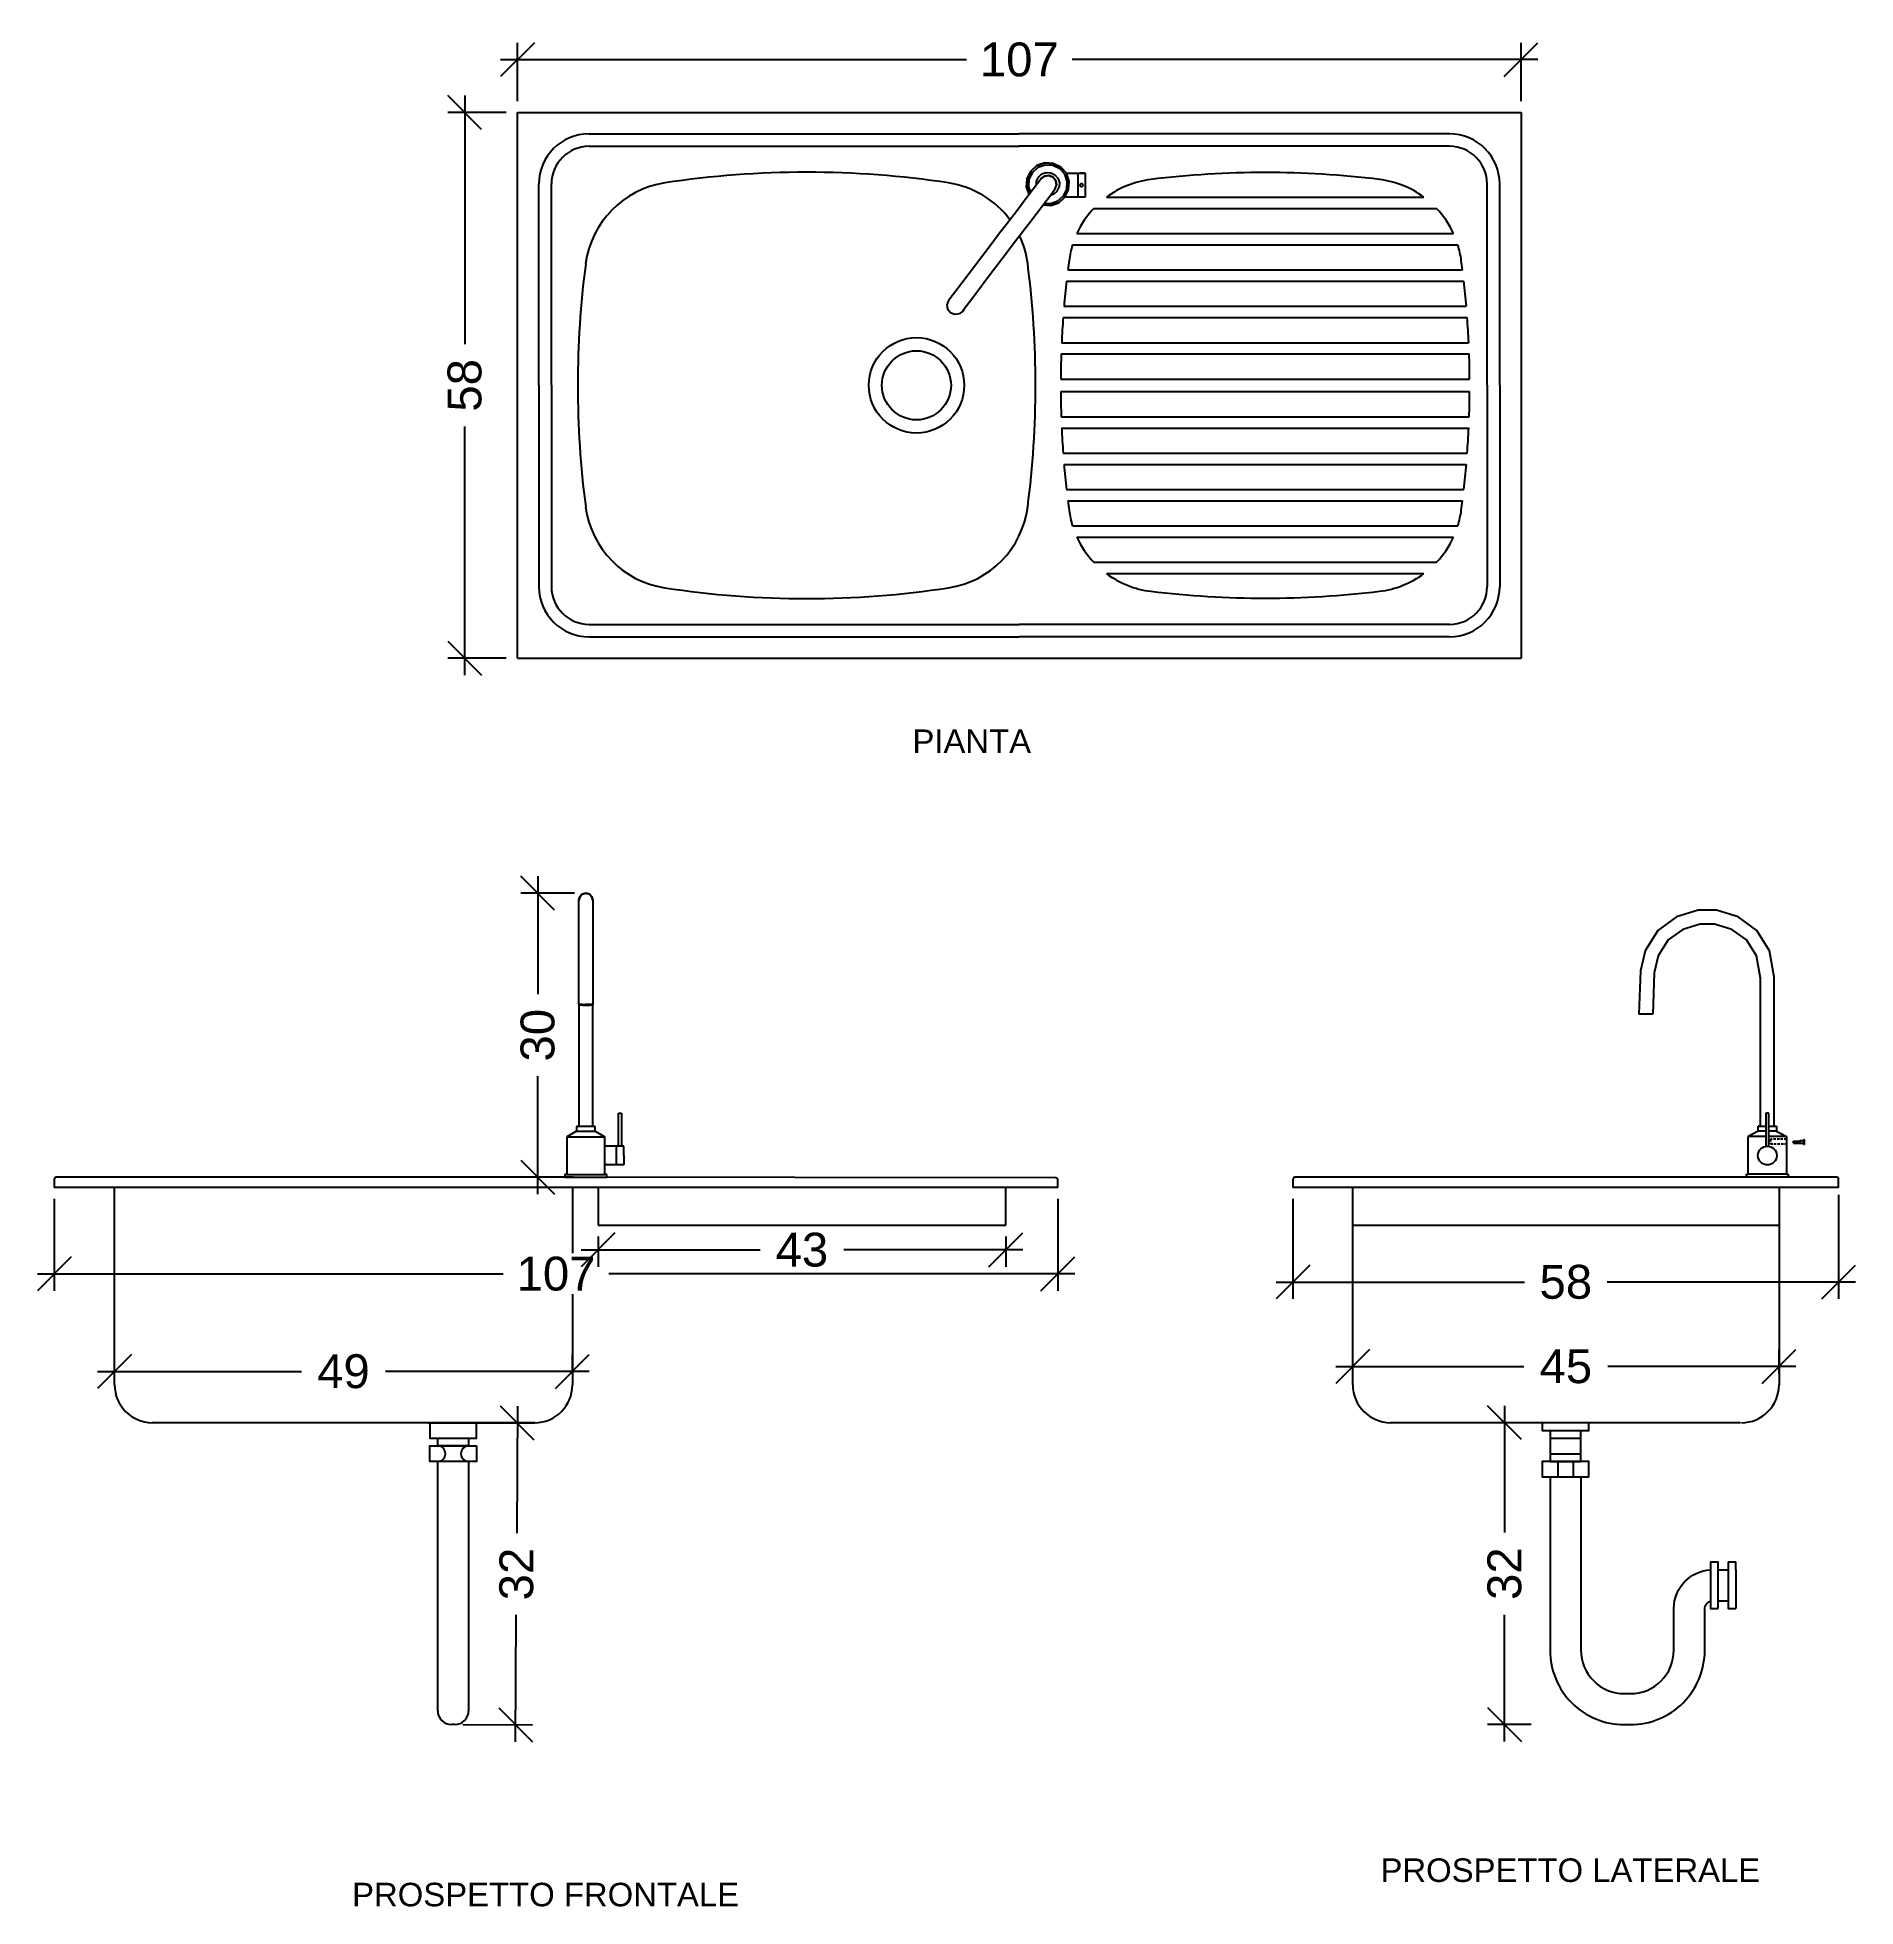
# Model space of a CAD drawing. Header units: millimetres. Extents: x 3759 to 3952, y 1702 to 1901.
import ezdxf

# ---------------------------------------------------------------- set-up
doc = ezdxf.new("R2010")
doc.units = ezdxf.units.MM
doc.linetypes.add('HIDDEN', pattern=[0.375, 0.25, -0.125])
for name, color, linetype in [('ARREDI', 1, 'Continuous'), ('QUOTE', 3, 'Continuous'), ('TRATTEGGIO', 5, 'HIDDEN'), ('VITI E CERNIERE', 8, 'Continuous')]:
    doc.layers.add(name, color=color, linetype=linetype)
doc.styles.add('ARIAL', font='arial.ttf')
doc.dimstyles.new('TICK_36', dxfattribs={"dimtxt": 3.6, "dimasz": 3.6, "dimexe": 1.8, "dimexo": 1.2, "dimgap": 1.8, "dimtad": 0, "dimdec": 0, "dimzin": 0, "dimdsep": 46, "dimtxsty": 'ARIAL', "dimblk": 'OBLIQUE', "dimcen": 1.8, "dimdle": 1.8, "dimclrd": 256, "dimclrt": 256, "dimadec": 0, "dimazin": 0, "dimtfac": 1, "dimtdec": 0, "dimtmove": 1, "dimatfit": 3, "dimldrblk": 'OPEN90', "dimfxl": 1, "dimtfill": 1, "dimtolj": 1, "dimtzin": 0, "dimarcsym": 0})

# ---------------------------------------------------------------- blocks, each defined once
blk = doc.blocks.new('_Oblique')
at = {"color": 0, "linetype": 'ByBlock', "lineweight": -2}
blk.add_line((-0.5, -0.5), (0.5, 0.5), dxfattribs=at)
blk = doc.blocks.new('*D11')
at = {"layer": 'Defpoints', "color": 0, "transparency": 16777216}
for p in [(3916.33, 1898.53), (3809.67, 1892.92), (3916.33, 1892.92)]:
    blk.add_point(p, dxfattribs=at)
at = {"layer": 'QUOTE', "color": 0, "lineweight": -2, "transparency": 16777216}
for p, q in [((3809.67, 1894.12), (3809.67, 1900.33)), ((3916.33, 1894.12), (3916.33, 1900.33))]:
    blk.add_line(p, q, dxfattribs=at)
at = {"layer": 'QUOTE', "lineweight": -2, "transparency": 16777216}
for p, q in [((3807.87, 1898.53), (3857.39, 1898.53)), ((3918.13, 1898.53), (3868.61, 1898.53))]:
    blk.add_line(p, q, dxfattribs=at)
at = {"layer": 'QUOTE', "lineweight": -2, "transparency": 16777216, "xscale": 3.6, "yscale": 3.6, "zscale": 3.6, "rotation": 180}
blk.add_blockref('_Oblique', (3809.67, 1898.53), dxfattribs=at)
at = {"layer": 'QUOTE', "lineweight": -2, "transparency": 16777216, "xscale": 3.6, "yscale": 3.6, "zscale": 3.6}
blk.add_blockref('_Oblique', (3916.33, 1898.53), dxfattribs=at)
at = {"layer": 'QUOTE', "transparency": 16777216, "insert": (3863, 1898.53), "char_height": 3.6, "attachment_point": 5, "style": 'ARIAL', "bg_fill": 3, "box_fill_scale": 1.1, "bg_fill_color": 256, "bg_fill_true_color": 13158600, "bg_fill_transparency": 0}
blk.add_mtext('\\A1;107', dxfattribs=at)
blk = doc.blocks.new('_Open90')
at = {"color": 0, "linetype": 'ByBlock', "lineweight": -2}
for p, q in [((0, 0), (-1, 0)), ((-0.5, 0.5), (0, 0)), ((0, 0), (-0.5, -0.5))]:
    blk.add_line(p, q, dxfattribs=at)
blk = doc.blocks.new('*D12')
at = {"layer": 'Defpoints', "color": 0, "transparency": 16777216}
for p in [(3809.67, 1892.92), (3804.05, 1834.92), (3809.67, 1834.92)]:
    blk.add_point(p, dxfattribs=at)
at = {"layer": 'QUOTE', "lineweight": -2, "transparency": 16777216}
for p, q in [((3804.05, 1894.72), (3804.05, 1868.3)), ((3804.05, 1833.12), (3804.05, 1859.54))]:
    blk.add_line(p, q, dxfattribs=at)
at = {"layer": 'QUOTE', "color": 0, "lineweight": -2, "transparency": 16777216}
for p, q in [((3808.47, 1892.92), (3802.25, 1892.92)), ((3808.47, 1834.92), (3802.25, 1834.92))]:
    blk.add_line(p, q, dxfattribs=at)
at = {"layer": 'QUOTE', "lineweight": -2, "transparency": 16777216, "xscale": 3.6, "yscale": 3.6, "zscale": 3.6}
for p, rotation in [((3804.05, 1892.92), 90), ((3804.05, 1834.92), 270)]:
    blk.add_blockref('_Oblique', p, dxfattribs=dict(at, rotation=rotation))
at = {"layer": 'QUOTE', "transparency": 16777216, "insert": (3804.05, 1863.92), "char_height": 3.6, "attachment_point": 5, "rotation": 90, "style": 'ARIAL', "bg_fill": 3, "box_fill_scale": 1.1, "bg_fill_color": 256, "bg_fill_true_color": 13158600, "bg_fill_transparency": 0}
blk.add_mtext('\\A1;58', dxfattribs=at)
blk = doc.blocks.new('*D13')
at = {"layer": 'Defpoints', "color": 0, "transparency": 16777216}
for p in [(3760.43, 1778.68), (3867.09, 1778.68), (3867.09, 1769.5)]:
    blk.add_point(p, dxfattribs=at)
at = {"layer": 'QUOTE', "color": 0, "lineweight": -2, "transparency": 16777216}
for p, q in [((3760.43, 1777.48), (3760.43, 1767.7)), ((3867.09, 1777.48), (3867.09, 1767.7))]:
    blk.add_line(p, q, dxfattribs=at)
at = {"layer": 'QUOTE', "lineweight": -2, "transparency": 16777216}
for p, q in [((3758.63, 1769.5), (3808.15, 1769.5)), ((3868.89, 1769.5), (3819.37, 1769.5))]:
    blk.add_line(p, q, dxfattribs=at)
at = {"layer": 'QUOTE', "lineweight": -2, "transparency": 16777216, "xscale": 3.6, "yscale": 3.6, "zscale": 3.6, "rotation": 180}
blk.add_blockref('_Oblique', (3760.43, 1769.5), dxfattribs=at)
at = {"layer": 'QUOTE', "lineweight": -2, "transparency": 16777216, "xscale": 3.6, "yscale": 3.6, "zscale": 3.6}
blk.add_blockref('_Oblique', (3867.09, 1769.5), dxfattribs=at)
at = {"layer": 'QUOTE', "transparency": 16777216, "insert": (3813.76, 1769.5), "char_height": 3.6, "attachment_point": 5, "style": 'ARIAL', "bg_fill": 3, "box_fill_scale": 1.1, "bg_fill_color": 256, "bg_fill_true_color": 13158600, "bg_fill_transparency": 0}
blk.add_mtext('\\A1;107', dxfattribs=at)
blk = doc.blocks.new('*D14')
at = {"layer": 'Defpoints', "color": 0, "transparency": 16777216}
for p in [(3818.22, 1774.68), (3861.57, 1774.68), (3861.57, 1772.05)]:
    blk.add_point(p, dxfattribs=at)
at = {"layer": 'QUOTE', "lineweight": -2, "transparency": 16777216}
for p, q in [((3816.42, 1772.05), (3835.44, 1772.05)), ((3863.37, 1772.05), (3844.35, 1772.05))]:
    blk.add_line(p, q, dxfattribs=at)
at = {"layer": 'QUOTE', "color": 0, "lineweight": -2, "transparency": 16777216}
for p, q in [((3818.22, 1773.48), (3818.22, 1770.25)), ((3861.57, 1773.48), (3861.57, 1770.25))]:
    blk.add_line(p, q, dxfattribs=at)
at = {"layer": 'QUOTE', "lineweight": -2, "transparency": 16777216, "xscale": 3.6, "yscale": 3.6, "zscale": 3.6, "rotation": 180}
blk.add_blockref('_Oblique', (3818.22, 1772.05), dxfattribs=at)
at = {"layer": 'QUOTE', "lineweight": -2, "transparency": 16777216, "xscale": 3.6, "yscale": 3.6, "zscale": 3.6}
blk.add_blockref('_Oblique', (3861.57, 1772.05), dxfattribs=at)
at = {"layer": 'QUOTE', "transparency": 16777216, "insert": (3839.89, 1772.05), "char_height": 3.6, "attachment_point": 5, "style": 'ARIAL', "bg_fill": 3, "box_fill_scale": 1.1, "bg_fill_color": 256, "bg_fill_true_color": 13158600, "bg_fill_transparency": 0}
blk.add_mtext('\\A1;43', dxfattribs=at)
blk = doc.blocks.new('*D15')
at = {"layer": 'Defpoints', "color": 0, "transparency": 16777216}
for p in [(3815.49, 1759.13), (3766.83, 1757.71), (3815.49, 1757.7)]:
    blk.add_point(p, dxfattribs=at)
at = {"layer": 'QUOTE', "color": 0, "lineweight": -2, "transparency": 16777216}
for p, q in [((3766.83, 1758.91), (3766.83, 1760.93)), ((3815.49, 1758.9), (3815.49, 1760.93))]:
    blk.add_line(p, q, dxfattribs=at)
at = {"layer": 'QUOTE', "lineweight": -2, "transparency": 16777216}
for p, q in [((3765.03, 1759.13), (3786.71, 1759.13)), ((3817.29, 1759.13), (3795.62, 1759.13))]:
    blk.add_line(p, q, dxfattribs=at)
at = {"layer": 'QUOTE', "lineweight": -2, "transparency": 16777216, "xscale": 3.6, "yscale": 3.6, "zscale": 3.6, "rotation": 180}
blk.add_blockref('_Oblique', (3766.83, 1759.13), dxfattribs=at)
at = {"layer": 'QUOTE', "lineweight": -2, "transparency": 16777216, "xscale": 3.6, "yscale": 3.6, "zscale": 3.6}
blk.add_blockref('_Oblique', (3815.49, 1759.13), dxfattribs=at)
at = {"layer": 'QUOTE', "transparency": 16777216, "insert": (3791.16, 1759.13), "char_height": 3.6, "attachment_point": 5, "style": 'ARIAL', "bg_fill": 3, "box_fill_scale": 1.1, "bg_fill_color": 256, "bg_fill_true_color": 13158600, "bg_fill_transparency": 0}
blk.add_mtext('\\A1;49', dxfattribs=at)
blk = doc.blocks.new('*D16')
at = {"layer": 'Defpoints', "color": 0, "transparency": 16777216}
for p in [(3816.93, 1809.95), (3811.81, 1779.77), (3816.83, 1779.77)]:
    blk.add_point(p, dxfattribs=at)
at = {"layer": 'QUOTE', "lineweight": -2, "transparency": 16777216}
for p, q in [((3811.81, 1811.75), (3811.81, 1799.23)), ((3811.81, 1777.97), (3811.81, 1790.49))]:
    blk.add_line(p, q, dxfattribs=at)
at = {"layer": 'QUOTE', "color": 0, "lineweight": -2, "transparency": 16777216}
for p, q in [((3815.73, 1809.95), (3810.01, 1809.95)), ((3815.63, 1779.77), (3810.01, 1779.77))]:
    blk.add_line(p, q, dxfattribs=at)
at = {"layer": 'QUOTE', "lineweight": -2, "transparency": 16777216, "xscale": 3.6, "yscale": 3.6, "zscale": 3.6}
for p, rotation in [((3811.81, 1809.95), 90), ((3811.81, 1779.77), 270)]:
    blk.add_blockref('_Oblique', p, dxfattribs=dict(at, rotation=rotation))
at = {"layer": 'QUOTE', "transparency": 16777216, "insert": (3811.81, 1794.86), "char_height": 3.6, "attachment_point": 5, "rotation": 90, "style": 'ARIAL', "bg_fill": 3, "box_fill_scale": 1.1, "bg_fill_color": 256, "bg_fill_true_color": 13158600, "bg_fill_transparency": 0}
blk.add_mtext('\\A1;30', dxfattribs=at)
blk = doc.blocks.new('*D22')
at = {"layer": 'Defpoints', "color": 0, "transparency": 16777216}
for p in [(3802.83, 1753.68), (3802.66, 1721.6), (3809.47, 1721.57)]:
    blk.add_point(p, dxfattribs=at)
at = {"layer": 'QUOTE', "lineweight": -2, "transparency": 16777216}
for p, q in [((3809.65, 1755.44), (3809.58, 1741.96)), ((3809.46, 1719.77), (3809.53, 1733.25))]:
    blk.add_line(p, q, dxfattribs=at)
at = {"layer": 'QUOTE', "color": 0, "lineweight": -2, "transparency": 16777216}
for p, q in [((3804.03, 1753.67), (3811.44, 1753.63)), ((3803.86, 1721.6), (3811.27, 1721.56))]:
    blk.add_line(p, q, dxfattribs=at)
at = {"layer": 'QUOTE', "lineweight": -2, "transparency": 16777216, "xscale": 3.6, "yscale": 3.6, "zscale": 3.6}
for p, rotation in [((3809.64, 1753.64), 89.70617806531976), ((3809.47, 1721.57), 269.7061780653198)]:
    blk.add_blockref('_Oblique', p, dxfattribs=dict(at, rotation=rotation))
at = {"layer": 'QUOTE', "transparency": 16777216, "insert": (3809.56, 1737.6), "char_height": 3.6, "attachment_point": 5, "rotation": 89.7062, "style": 'ARIAL', "bg_fill": 3, "box_fill_scale": 1.1, "bg_fill_color": 256, "bg_fill_true_color": 13158600, "bg_fill_transparency": 0}
blk.add_mtext('\\A1;32', dxfattribs=at)
blk = doc.blocks.new('*D23')
at = {"layer": 'Defpoints', "color": 0, "transparency": 16777216}
for p in [(3892.09, 1778.68), (3950.09, 1779.11), (3950.09, 1768.63)]:
    blk.add_point(p, dxfattribs=at)
at = {"layer": 'QUOTE', "color": 0, "lineweight": -2, "transparency": 16777216}
for p, q in [((3950.09, 1777.91), (3950.09, 1766.83)), ((3892.09, 1777.48), (3892.09, 1766.83))]:
    blk.add_line(p, q, dxfattribs=at)
at = {"layer": 'QUOTE', "lineweight": -2, "transparency": 16777216}
for p, q in [((3890.29, 1768.63), (3916.71, 1768.63)), ((3951.89, 1768.63), (3925.48, 1768.63))]:
    blk.add_line(p, q, dxfattribs=at)
at = {"layer": 'QUOTE', "lineweight": -2, "transparency": 16777216, "xscale": 3.6, "yscale": 3.6, "zscale": 3.6, "rotation": 180}
blk.add_blockref('_Oblique', (3892.09, 1768.63), dxfattribs=at)
at = {"layer": 'QUOTE', "lineweight": -2, "transparency": 16777216, "xscale": 3.6, "yscale": 3.6, "zscale": 3.6}
blk.add_blockref('_Oblique', (3950.09, 1768.63), dxfattribs=at)
at = {"layer": 'QUOTE', "transparency": 16777216, "insert": (3921.09, 1768.63), "char_height": 3.6, "attachment_point": 5, "style": 'ARIAL', "bg_fill": 3, "box_fill_scale": 1.1, "bg_fill_color": 256, "bg_fill_true_color": 13158600, "bg_fill_transparency": 0}
blk.add_mtext('\\A1;58', dxfattribs=at)
blk = doc.blocks.new('*D24')
at = {"layer": 'Defpoints', "color": 0, "transparency": 16777216}
for p in [(3943.75, 1759.66), (3898.44, 1757.71), (3943.75, 1757.7)]:
    blk.add_point(p, dxfattribs=at)
at = {"layer": 'QUOTE', "color": 0, "lineweight": -2, "transparency": 16777216}
for p, q in [((3898.44, 1758.91), (3898.44, 1761.46)), ((3943.75, 1758.9), (3943.75, 1761.46))]:
    blk.add_line(p, q, dxfattribs=at)
at = {"layer": 'QUOTE', "lineweight": -2, "transparency": 16777216}
for p, q in [((3896.64, 1759.66), (3916.63, 1759.66)), ((3945.55, 1759.66), (3925.56, 1759.66))]:
    blk.add_line(p, q, dxfattribs=at)
at = {"layer": 'QUOTE', "lineweight": -2, "transparency": 16777216, "xscale": 3.6, "yscale": 3.6, "zscale": 3.6, "rotation": 180}
blk.add_blockref('_Oblique', (3898.44, 1759.66), dxfattribs=at)
at = {"layer": 'QUOTE', "lineweight": -2, "transparency": 16777216, "xscale": 3.6, "yscale": 3.6, "zscale": 3.6}
blk.add_blockref('_Oblique', (3943.75, 1759.66), dxfattribs=at)
at = {"layer": 'QUOTE', "transparency": 16777216, "insert": (3921.09, 1759.66), "char_height": 3.6, "attachment_point": 5, "style": 'ARIAL', "bg_fill": 3, "box_fill_scale": 1.1, "bg_fill_color": 256, "bg_fill_true_color": 13158600, "bg_fill_transparency": 0}
blk.add_mtext('\\A1;45', dxfattribs=at)
blk = doc.blocks.new('*D25')
at = {"layer": 'Defpoints', "color": 0, "transparency": 16777216}
for p in [(3918.59, 1753.68), (3914.58, 1721.6), (3918.59, 1721.6)]:
    blk.add_point(p, dxfattribs=at)
at = {"layer": 'QUOTE', "lineweight": -2, "transparency": 16777216}
for p, q in [((3914.58, 1755.48), (3914.58, 1742)), ((3914.58, 1719.8), (3914.58, 1733.28))]:
    blk.add_line(p, q, dxfattribs=at)
at = {"layer": 'QUOTE', "color": 0, "lineweight": -2, "transparency": 16777216}
for p, q in [((3917.39, 1753.68), (3912.78, 1753.68)), ((3917.39, 1721.6), (3912.78, 1721.6))]:
    blk.add_line(p, q, dxfattribs=at)
at = {"layer": 'QUOTE', "lineweight": -2, "transparency": 16777216, "xscale": 3.6, "yscale": 3.6, "zscale": 3.6}
for p, rotation in [((3914.58, 1753.68), 90), ((3914.58, 1721.6), 270)]:
    blk.add_blockref('_Oblique', p, dxfattribs=dict(at, rotation=rotation))
at = {"layer": 'QUOTE', "transparency": 16777216, "insert": (3914.58, 1737.64), "char_height": 3.6, "attachment_point": 5, "rotation": 90, "style": 'ARIAL', "bg_fill": 3, "box_fill_scale": 1.1, "bg_fill_color": 256, "bg_fill_true_color": 13158600, "bg_fill_transparency": 0}
blk.add_mtext('\\A1;32', dxfattribs=at)

msp = doc.modelspace()

# ---------------------------------------------------------------- linework, layer by layer
at = {"layer": 'ARREDI'}
for p, q in [((3809.67, 1834.92), (3809.67, 1892.92)), ((3809.67, 1892.92), (3916.33, 1892.92)), ((3916.33, 1892.92), (3916.33, 1834.92)), ((3817.27, 1890.65), (3863, 1890.65)), ((3817.27, 1889.32), (3863, 1889.32)), ((3908.73, 1890.65), (3863, 1890.65)), ((3908.73, 1889.32), (3863, 1889.32)), ((3811.93, 1863.92), (3811.93, 1885.32)), ((3813.27, 1863.92), (3813.27, 1885.32)), ((3868.01, 1886.45), (3870.01, 1886.45)), ((3869.21, 1886.45), (3869.21, 1883.92)), ((3870.01, 1886.45), (3869.51, 1886.45)), ((3870.01, 1886.45), (3870.01, 1883.92)), ((3912.73, 1863.92), (3912.73, 1885.32)), ((3914.07, 1863.92), (3914.07, 1885.32)), ((3870.01, 1883.92), (3867.85, 1883.92)), ((3872.26, 1883.92), (3906.01, 1883.92)), ((3870.91, 1882.72), (3907.36, 1882.72)), ((3869.11, 1880.05), (3909.15, 1880.05)), ((3868.65, 1878.85), (3909.61, 1878.85)), ((3868.15, 1876.18), (3910.11, 1876.18)), ((3868.01, 1874.98), (3910.25, 1874.98)), ((3868.01, 1874.98), (3910.25, 1874.98)), ((3867.75, 1872.32), (3910.51, 1872.32)), ((3867.66, 1871.12), (3910.61, 1871.12)), ((3867.66, 1871.12), (3910.61, 1871.12)), ((3867.45, 1867.25), (3910.81, 1867.25)), ((3867.5, 1868.45), (3910.76, 1868.45)), ((3811.93, 1863.92), (3811.93, 1842.52)), ((3813.27, 1863.92), (3813.27, 1842.52)), ((3867.4, 1864.58), (3910.86, 1864.58)), ((3867.4, 1863.25), (3910.86, 1863.25)), ((3912.73, 1863.92), (3912.73, 1842.52)), ((3914.07, 1863.92), (3914.07, 1842.52)), ((3867.45, 1860.58), (3910.81, 1860.58)), ((3867.5, 1859.38), (3910.76, 1859.38)), ((3867.66, 1856.72), (3910.61, 1856.72)), ((3867.66, 1856.72), (3910.61, 1856.72)), ((3867.75, 1855.52), (3910.51, 1855.52)), ((3868.01, 1852.85), (3910.25, 1852.85)), ((3868.01, 1852.85), (3910.25, 1852.85)), ((3868.15, 1851.65), (3910.11, 1851.65)), ((3868.65, 1848.98), (3909.61, 1848.98)), ((3869.11, 1847.78), (3909.15, 1847.78)), ((3870.91, 1845.12), (3907.36, 1845.12)), ((3872.26, 1843.92), (3906.01, 1843.92)), ((3817.27, 1838.52), (3863, 1838.52)), ((3908.73, 1838.52), (3863, 1838.52)), ((3817.27, 1837.18), (3863, 1837.18)), ((3908.73, 1837.18), (3863, 1837.18)), ((3809.67, 1834.92), (3916.33, 1834.92)), ((3831.37, 1834.92), (3831.37, 1834.92)), ((3930.34, 1797.08), (3928.85, 1797.08)), ((3820.39, 1783.07), (3820.39, 1786.57)), ((3820.39, 1786.57), (3820.71, 1786.57)), ((3820.71, 1786.57), (3820.71, 1784.27)), ((3942.51, 1786.56), (3942.35, 1786.56)), ((3942.35, 1786.56), (3942.35, 1783.05)), ((3942.67, 1786.56), (3942.51, 1786.56)), ((3942.67, 1783.06), (3942.67, 1786.56)), ((3815.94, 1784.67), (3814.9, 1784.07)), ((3814.9, 1784.07), (3818.96, 1784.07)), ((3814.9, 1784.07), (3814.9, 1780.07)), ((3815.94, 1785.17), (3815.94, 1784.67)), ((3815.94, 1784.67), (3817.92, 1784.67)), ((3817.92, 1784.67), (3817.92, 1785.17)), ((3817.92, 1784.67), (3818.96, 1784.07)), ((3818.96, 1780.07), (3818.96, 1784.07)), ((3820.71, 1784.27), (3820.71, 1783.09)), ((3941.52, 1784.68), (3940.48, 1784.08)), ((3940.48, 1780.08), (3940.48, 1784.08)), ((3942.35, 1784.08), (3940.48, 1784.08)), ((3941.52, 1784.68), (3941.52, 1785.18)), ((3941.52, 1784.68), (3941.52, 1785.18)), ((3942.35, 1784.68), (3941.52, 1784.68)), ((3943.5, 1784.68), (3942.67, 1784.68)), ((3944.54, 1784.08), (3942.67, 1784.08)), ((3943.5, 1785.18), (3943.5, 1784.68)), ((3943.5, 1785.18), (3943.5, 1784.68)), ((3943.5, 1784.68), (3944.54, 1784.08)), ((3944.54, 1784.08), (3944.54, 1780.08)), ((3820.96, 1783.07), (3818.96, 1783.07)), ((3820.96, 1783.07), (3820.16, 1783.07)), ((3820.16, 1783.07), (3820.16, 1781.07)), ((3820.96, 1782.07), (3820.96, 1783.07)), ((3820.96, 1782.07), (3820.96, 1781.07)), ((3814.9, 1780.07), (3814.7, 1780.07)), ((3814.7, 1780.07), (3814.7, 1779.77)), ((3814.9, 1780.07), (3818.96, 1780.07)), ((3820.96, 1781.07), (3818.96, 1781.07)), ((3819.16, 1780.07), (3818.96, 1780.07)), ((3819.16, 1779.77), (3819.16, 1780.07)), ((3940.28, 1779.78), (3940.28, 1780.08)), ((3940.28, 1780.08), (3940.48, 1780.08)), ((3944.54, 1780.08), (3940.48, 1780.08)), ((3944.54, 1780.08), (3944.74, 1780.08)), ((3944.74, 1780.08), (3944.74, 1779.78)), ((3760.43, 1779.55), (3760.43, 1778.68)), ((3816.83, 1778.68), (3760.43, 1778.68)), ((3811.43, 1779.78), (3760.63, 1779.78)), ((3766.83, 1774.68), (3766.83, 1778.68)), ((3788.63, 1779.78), (3788.63, 1779.78)), ((3807.81, 1779.78), (3807.81, 1779.78)), ((3866.89, 1779.7), (3811.43, 1779.78)), ((3814.7, 1779.77), (3818.96, 1779.77)), ((3815.49, 1778.68), (3815.49, 1757.7)), ((3867.09, 1778.68), (3816.83, 1778.68)), ((3818.22, 1778.68), (3818.22, 1774.68)), ((3818.96, 1779.77), (3819.16, 1779.77)), ((3861.57, 1774.68), (3861.57, 1778.68)), ((3867.09, 1778.68), (3867.09, 1779.47)), ((3892.09, 1779.55), (3892.09, 1778.68)), ((3948.49, 1778.68), (3892.09, 1778.68)), ((3943.09, 1779.78), (3892.29, 1779.78)), ((3898.44, 1774.68), (3898.44, 1778.68)), ((3943.75, 1778.68), (3898.44, 1778.68)), ((3920.3, 1779.78), (3920.3, 1779.78)), ((3939.48, 1779.78), (3939.48, 1779.78)), ((3939.48, 1779.78), (3939.48, 1779.78)), ((3940.48, 1779.78), (3940.28, 1779.78)), ((3949.89, 1779.78), (3943.09, 1779.78)), ((3943.75, 1778.68), (3943.75, 1757.7)), ((3950.09, 1778.68), (3948.49, 1778.68)), ((3950.09, 1778.68), (3950.09, 1779.55)), ((3766.83, 1757.71), (3766.83, 1774.68)), ((3818.22, 1774.68), (3861.57, 1774.68)), ((3898.44, 1757.71), (3898.44, 1774.68)), ((3898.44, 1774.68), (3943.75, 1774.68)), ((3811.49, 1753.68), (3770.83, 1753.68)), ((3800.12, 1753.68), (3805.54, 1753.68)), ((3800.36, 1753.68), (3805.29, 1753.68)), ((3939.67, 1753.68), (3902.44, 1753.68)), ((3801.18, 1723.08), (3801.18, 1749.56)), ((3804.47, 1749.56), (3804.47, 1723.08)), ((3939.15, 1738.05), (3939.15, 1733.94)), ((3802.99, 1721.6), (3802.66, 1721.6))]:
    msp.add_line(p, q, dxfattribs=at)
at = {"layer": 'ARREDI', "linetype": 'ByBlock'}
for p, q in [((3864.22, 1886.68), (3864.88, 1887.27)), ((3864.88, 1887.27), (3864.22, 1886.68)), ((3864.39, 1886.55), (3864.99, 1887.09)), ((3864.88, 1887.27), (3865.73, 1887.56)), ((3865.73, 1887.56), (3864.88, 1887.27)), ((3864.99, 1887.09), (3865.76, 1887.36)), ((3865.73, 1887.56), (3866.61, 1887.51)), ((3866.61, 1887.51), (3865.73, 1887.56)), ((3865.76, 1887.36), (3866.56, 1887.31)), ((3866.56, 1887.31), (3867.29, 1886.95)), ((3866.61, 1887.51), (3867.42, 1887.12)), ((3867.42, 1887.12), (3866.61, 1887.51)), ((3868.01, 1886.45), (3867.42, 1887.12)), ((3867.42, 1887.12), (3868.01, 1886.45)), ((3863.78, 1884.99), (3863.83, 1885.88)), ((3863.83, 1885.88), (3863.78, 1884.99)), ((3863.83, 1885.88), (3864.22, 1886.68)), ((3864.22, 1886.68), (3863.83, 1885.88)), ((3864.03, 1885.83), (3863.98, 1885.02)), ((3864.39, 1886.55), (3864.03, 1885.83)), ((3864.03, 1884.2), (3864.95, 1885.41)), ((3864.81, 1885.23), (3864.83, 1885.62)), ((3864.83, 1885.62), (3865.05, 1886.05)), ((3864.95, 1885.41), (3865.29, 1885.87)), ((3865.05, 1886.05), (3865.41, 1886.38)), ((3865.68, 1886.16), (3865.29, 1885.87)), ((3865.29, 1885.87), (3865.68, 1886.16)), ((3865.41, 1886.38), (3865.87, 1886.53)), ((3865.68, 1886.16), (3866.15, 1886.23)), ((3865.68, 1886.16), (3866.15, 1886.23)), ((3866.15, 1886.23), (3865.68, 1886.16)), ((3866.15, 1886.22), (3865.68, 1886.16)), ((3866.15, 1886.22), (3865.68, 1886.16)), ((3865.87, 1886.53), (3866.35, 1886.51)), ((3866.15, 1886.23), (3866.6, 1886.05)), ((3866.6, 1886.05), (3866.15, 1886.22)), ((3866.6, 1886.05), (3866.15, 1886.22)), ((3866.15, 1886.22), (3866.6, 1886.05)), ((3866.6, 1886.05), (3866.15, 1886.22)), ((3866.35, 1886.51), (3866.79, 1886.29)), ((3866.9, 1885.66), (3866.6, 1886.05)), ((3866.9, 1885.66), (3866.6, 1886.05)), ((3866.6, 1886.05), (3866.9, 1885.66)), ((3866.6, 1886.05), (3866.9, 1885.66)), ((3866.9, 1885.66), (3866.6, 1886.05)), ((3866.78, 1884.74), (3866.96, 1885.19)), ((3866.78, 1884.74), (3866.96, 1885.19)), ((3866.79, 1886.29), (3867.11, 1885.93)), ((3866.96, 1885.19), (3866.9, 1885.66)), ((3866.9, 1885.66), (3866.96, 1885.19)), ((3866.96, 1885.19), (3866.9, 1885.66)), ((3867.11, 1885.93), (3867.27, 1885.47)), ((3867.27, 1885.47), (3867.24, 1884.99)), ((3867.83, 1886.35), (3867.29, 1886.95)), ((3868.09, 1885.58), (3867.83, 1886.35)), ((3868.3, 1885.61), (3868.01, 1886.45)), ((3868.3, 1885.61), (3868.01, 1886.45)), ((3868.04, 1884.78), (3868.09, 1885.58)), ((3868.24, 1884.72), (3868.3, 1885.61)), ((3868.24, 1884.72), (3868.3, 1885.61)), ((3862.69, 1882.44), (3864.03, 1884.2)), ((3864.04, 1884.22), (3863.78, 1884.99)), ((3863.78, 1884.99), (3864.04, 1884.22)), ((3863.98, 1885.02), (3864.19, 1884.41)), ((3866.44, 1884.28), (3865.52, 1883.07)), ((3865.53, 1883.09), (3866.35, 1883.04)), ((3866.35, 1883.04), (3865.53, 1883.09)), ((3865.68, 1883.29), (3866.32, 1883.25)), ((3866.67, 1884.23), (3866.3, 1884.1)), ((3866.32, 1883.25), (3867.08, 1883.51)), ((3866.35, 1883.04), (3867.19, 1883.33)), ((3867.19, 1883.33), (3866.35, 1883.04)), ((3866.78, 1884.74), (3866.44, 1884.28)), ((3867.03, 1884.55), (3866.67, 1884.23)), ((3867.03, 1884.55), (3867.24, 1884.99)), ((3867.08, 1883.51), (3867.69, 1884.05)), ((3867.19, 1883.33), (3867.85, 1883.92)), ((3867.85, 1883.92), (3867.19, 1883.33)), ((3867.69, 1884.05), (3868.04, 1884.78)), ((3867.85, 1883.92), (3868.24, 1884.72)), ((3867.85, 1883.92), (3868.24, 1884.72)), ((3861.11, 1880.36), (3862.69, 1882.44)), ((3864.18, 1881.31), (3862.6, 1879.23)), ((3865.52, 1883.07), (3864.18, 1881.31)), ((3861.11, 1880.36), (3859.8, 1878.62)), ((3862.6, 1879.23), (3861.29, 1877.49)), ((3859.8, 1878.62), (3858.22, 1876.54)), ((3861.29, 1877.49), (3859.7, 1875.41)), ((3858.22, 1876.54), (3856.88, 1874.78)), ((3859.7, 1875.41), (3858.37, 1873.65)), ((3855.96, 1873.57), (3855.62, 1873.11)), ((3856.88, 1874.78), (3855.96, 1873.57)), ((3858.37, 1873.65), (3857.45, 1872.44)), ((3855.49, 1872.94), (3855.31, 1872.49)), ((3855.31, 1872.49), (3855.37, 1872.02)), ((3855.67, 1871.64), (3855.37, 1872.02)), ((3855.62, 1873.11), (3855.49, 1872.94)), ((3856.12, 1871.45), (3855.67, 1871.64)), ((3856.59, 1871.51), (3856.12, 1871.45)), ((3856.98, 1871.81), (3856.59, 1871.51)), ((3857.11, 1871.98), (3856.98, 1871.81)), ((3857.45, 1872.44), (3857.11, 1871.98)), ((3816.55, 1809.85), (3816.29, 1809.58)), ((3816.29, 1809.58), (3816.55, 1809.85)), ((3816.93, 1809.95), (3816.55, 1809.85)), ((3816.55, 1809.85), (3816.93, 1809.95)), ((3817.3, 1809.85), (3816.93, 1809.95)), ((3816.93, 1809.95), (3817.3, 1809.85)), ((3817.57, 1809.58), (3817.3, 1809.85)), ((3817.3, 1809.85), (3817.57, 1809.58)), ((3816.29, 1809.58), (3816.18, 1809.21)), ((3816.18, 1809.21), (3816.29, 1809.58)), ((3816.18, 1808.57), (3816.18, 1809.21)), ((3816.18, 1807.29), (3816.18, 1808.57)), ((3817.67, 1809.21), (3817.57, 1809.58)), ((3817.57, 1809.58), (3817.67, 1809.21)), ((3817.67, 1809.21), (3817.67, 1808.57)), ((3817.67, 1808.57), (3817.67, 1807.29)), ((3935.16, 1808.14), (3932.85, 1807.43)), ((3937.11, 1808.14), (3935.16, 1808.14)), ((3939.42, 1807.43), (3937.11, 1808.14)), ((3816.18, 1805.37), (3816.18, 1807.29)), ((3817.67, 1807.29), (3817.67, 1805.37)), ((3930.88, 1805.99), (3929.52, 1803.83)), ((3930.88, 1805.99), (3929.52, 1803.83)), ((3932.85, 1807.43), (3930.88, 1805.99)), ((3932.85, 1807.43), (3930.88, 1805.99)), ((3933.52, 1806.1), (3931.97, 1804.98)), ((3935.38, 1806.67), (3933.52, 1806.1)), ((3935.38, 1806.67), (3933.52, 1806.1)), ((3936.89, 1806.67), (3935.38, 1806.67)), ((3938.75, 1806.1), (3936.89, 1806.67)), ((3940.3, 1804.98), (3938.75, 1806.1)), ((3941.39, 1805.99), (3939.42, 1807.43)), ((3942.75, 1803.83), (3941.39, 1805.99)), ((3942.75, 1803.83), (3941.39, 1805.99)), ((3816.18, 1803.4), (3816.18, 1805.37)), ((3817.67, 1805.37), (3817.67, 1803.4)), ((3929.52, 1803.83), (3929.02, 1801.69)), ((3929.52, 1803.83), (3929.02, 1801.69)), ((3931.97, 1804.98), (3930.9, 1803.29)), ((3941.36, 1803.29), (3940.3, 1804.98)), ((3941.36, 1803.29), (3940.3, 1804.98)), ((3943.25, 1801.06), (3942.75, 1803.83)), ((3816.18, 1798.76), (3816.18, 1803.4)), ((3817.67, 1803.4), (3817.67, 1798.76)), ((3929.02, 1801.69), (3928.85, 1797.08)), ((3930.9, 1803.29), (3930.49, 1801.5)), ((3930.9, 1803.29), (3930.49, 1801.5)), ((3941.77, 1800.93), (3941.36, 1803.29)), ((3930.49, 1801.5), (3930.34, 1797.08)), ((3941.77, 1785.18), (3941.77, 1800.93)), ((3943.25, 1785.18), (3943.25, 1801.06)), ((3816.18, 1798.09), (3816.18, 1798.76)), ((3816.28, 1798.12), (3816.18, 1798.09)), ((3816.18, 1798.09), (3816.18, 1785.17)), ((3816.28, 1798.06), (3816.18, 1798.09)), ((3816.56, 1798.14), (3816.28, 1798.12)), ((3816.56, 1798.03), (3816.28, 1798.06)), ((3816.56, 1798.14), (3816.93, 1798.15)), ((3816.93, 1798.02), (3816.56, 1798.03)), ((3817.3, 1798.14), (3816.93, 1798.15)), ((3817.3, 1798.03), (3816.93, 1798.02)), ((3817.57, 1798.12), (3817.3, 1798.14)), ((3817.57, 1798.06), (3817.3, 1798.03)), ((3817.67, 1798.09), (3817.57, 1798.12)), ((3817.67, 1798.09), (3817.57, 1798.06)), ((3817.67, 1798.76), (3817.67, 1798.09)), ((3817.67, 1785.17), (3817.67, 1798.09)), ((3816.01, 1785.17), (3815.94, 1785.17)), ((3816.01, 1785.17), (3815.94, 1785.17)), ((3816.23, 1785.17), (3816.01, 1785.17)), ((3816.23, 1785.17), (3816.01, 1785.17)), ((3816.55, 1785.17), (3816.23, 1785.17)), ((3816.55, 1785.17), (3816.23, 1785.17)), ((3816.93, 1785.17), (3816.55, 1785.17)), ((3816.93, 1785.17), (3816.55, 1785.17)), ((3817.31, 1785.17), (3816.93, 1785.17)), ((3817.31, 1785.17), (3816.93, 1785.17)), ((3817.63, 1785.17), (3817.31, 1785.17)), ((3817.63, 1785.17), (3817.31, 1785.17)), ((3817.84, 1785.17), (3817.63, 1785.17)), ((3817.84, 1785.17), (3817.63, 1785.17)), ((3817.92, 1785.17), (3817.84, 1785.17)), ((3817.84, 1785.17), (3817.92, 1785.17)), ((3941.52, 1785.18), (3941.59, 1785.18)), ((3941.59, 1785.18), (3941.52, 1785.18)), ((3941.52, 1785.18), (3941.59, 1785.18)), ((3941.59, 1785.18), (3941.52, 1785.18)), ((3941.59, 1785.18), (3941.8, 1785.18)), ((3941.59, 1785.18), (3941.8, 1785.18)), ((3941.59, 1785.18), (3941.8, 1785.18)), ((3941.59, 1785.18), (3942.35, 1785.18)), ((3942.67, 1785.18), (3943.21, 1785.18)), ((3942.89, 1785.18), (3943.21, 1785.18)), ((3942.89, 1785.18), (3943.21, 1785.18)), ((3942.89, 1785.18), (3943.21, 1785.18)), ((3943.21, 1785.18), (3943.42, 1785.18)), ((3943.21, 1785.18), (3943.42, 1785.18)), ((3943.21, 1785.18), (3943.42, 1785.18)), ((3943.21, 1785.18), (3943.42, 1785.18)), ((3943.42, 1785.18), (3943.5, 1785.18)), ((3943.42, 1785.18), (3943.5, 1785.18)), ((3943.42, 1785.18), (3943.5, 1785.18)), ((3943.42, 1785.18), (3943.5, 1785.18))]:
    msp.add_line(p, q, dxfattribs=at)
at = {"layer": 'ARREDI'}
for points in [[(3800.36, 1753.68), (3800.36, 1752.03), (3805.29, 1752.03), (3805.29, 1753.68)], [(3804.47, 1752.03), (3804.47, 1751.21), (3801.18, 1751.21), (3801.18, 1752.03)], [(3923.52, 1753.68), (3918.59, 1753.68), (3918.59, 1752.85), (3923.52, 1752.85), (3923.52, 1753.68)], [(3919.41, 1752.85), (3919.41, 1750.39), (3922.7, 1750.39), (3922.7, 1752.85)], [(3919.41, 1752.03), (3922.7, 1752.03)], [(3919.41, 1750.39), (3919.41, 1749.56), (3922.7, 1749.56), (3922.7, 1750.39)], [(3920.23, 1749.56), (3920.23, 1747.92)], [(3921.88, 1749.56), (3921.88, 1747.92)], [(3937.3, 1733.94), (3937.3, 1738.87), (3936.48, 1738.87), (3936.48, 1733.94), (3937.3, 1733.94)], [(3939.15, 1738.05), (3939.15, 1738.87), (3938.33, 1738.87), (3938.33, 1733.94), (3939.15, 1733.94)], [(3937.3, 1738.05), (3938.33, 1738.05)], [(3937.3, 1734.76), (3938.33, 1734.76)]]:
    msp.add_lwpolyline(points, dxfattribs=at)
for points in [[(3804.47, 1751.21), (3805.29, 1751.21), (3805.29, 1749.56), (3800.36, 1749.56), (3800.36, 1751.21)], [(3919.41, 1749.56), (3918.59, 1749.56), (3918.59, 1747.92), (3923.52, 1747.92), (3923.52, 1749.56)]]:
    msp.add_lwpolyline(points, close=True, dxfattribs=at)
for points in [[(3919.41, 1747.92), (3919.41, 1729.5, 0.414214), (3927.31, 1721.6), (3927.96, 1721.6, 0.414214), (3935.86, 1729.5), (3935.86, 1733.94, -0.342481), (3936.48, 1734.73)], [(3922.7, 1747.92), (3922.7, 1729.5, 0.414214), (3927.31, 1724.89), (3927.96, 1724.89, 0.414214), (3932.57, 1729.5), (3932.57, 1733.94, -0.399735), (3936.48, 1738.04)]]:
    msp.add_lwpolyline(points, format="xyb", dxfattribs=at)
for centre, radius in [((3869.61, 1885.19), 0.161), ((3852.07, 1863.92), 5.07), ((3852.07, 1863.92), 3.67), ((3942.51, 1782.07), 1)]:
    msp.add_circle(centre, radius, dxfattribs=at)
for centre, radius, start, end in [((3817.27, 1885.32), 5.33, 90, 180), ((3817.27, 1885.32), 4, 90, 180), ((3908.73, 1885.32), 5.33, 0, 90), ((3908.73, 1885.32), 4, 0, 90), ((3826.82, 1875.54), 10, 98.6781, 172.5788), ((3840.4, 1786.57), 100, 81.3219, 98.6781), ((3853.98, 1875.54), 10, 36.702, 81.3219), ((3878.2, 1875.87), 10, 96.9793, 126.4305), ((3889.13, 1786.54), 100, 83.0207, 96.9793), ((3900.07, 1875.87), 10, 53.5695, 83.0207), ((3878.2, 1875.87), 10, 136.7976, 155.2972), ((3900.07, 1875.87), 10, 24.7028, 43.2024), ((3853.98, 1875.54), 10, 7.4212, 25.148), ((3967.4, 1863.92), 100, 172.3671, 172.954), ((3878.2, 1875.87), 10, 162.6678, 172.3671), ((3900.07, 1875.87), 10, 7.6329, 17.3322), ((3810.87, 1863.92), 100, 7.046, 7.6329), ((3916.07, 1863.92), 100, 172.5788, 187.4212), ((3764.73, 1863.92), 100, 352.5788, 7.4212), ((3967.4, 1863.92), 100, 173.6463, 175.1815), ((3810.87, 1863.92), 100, 4.8185, 6.3537), ((3967.4, 1863.92), 100, 175.8711, 177.4017), ((3810.87, 1863.92), 100, 2.5983, 4.1289), ((3967.4, 1863.92), 100, 178.0898, 179.618), ((3810.87, 1863.92), 100, 0.382, 1.9102), ((3967.4, 1863.92), 100, 180.382, 181.9102), ((3810.87, 1863.92), 100, 358.0898, 359.618), ((3967.4, 1863.92), 100, 182.5983, 184.1289), ((3810.87, 1863.92), 100, 355.8711, 357.4017), ((3967.4, 1863.92), 100, 184.8185, 186.3537), ((3810.87, 1863.92), 100, 353.6463, 355.1815), ((3967.4, 1863.92), 100, 187.046, 187.6329), ((3810.87, 1863.92), 100, 352.3671, 352.954), ((3826.82, 1852.29), 10, 187.4212, 261.3219), ((3853.98, 1852.29), 10, 278.6781, 352.5788), ((3878.2, 1851.96), 10, 187.6329, 197.3322), ((3900.07, 1851.96), 10, 342.6678, 352.3671), ((3878.2, 1851.96), 10, 204.7028, 223.2024), ((3900.07, 1851.96), 10, 316.7976, 335.2972), ((3878.2, 1851.96), 10, 233.5695, 263.0207), ((3900.07, 1851.96), 10, 276.9793, 306.4305), ((3817.27, 1842.52), 5.33, 180, 270), ((3817.27, 1842.52), 4, 180, 270), ((3840.4, 1941.26), 100, 261.3219, 278.6781), ((3889.13, 1941.3), 100, 263.0207, 276.9793), ((3908.73, 1842.52), 5.33, 270, 0), ((3908.73, 1842.52), 4, 270, 0), ((3760.66, 1779.54), 0.234, 98.5617, 178.1658), ((3866.86, 1779.46), 0.239, 2.5066, 80.7331), ((3892.33, 1779.54), 0.234, 98.5617, 178.1658), ((3949.86, 1779.54), 0.239, 2.5066, 80.7331), ((3770.88, 1757.73), 4.05, 180.3049, 269.264), ((3811.46, 1757.71), 4.04, 270.5553, 359.77), ((3902.49, 1757.73), 4.05, 180.3049, 269.264), ((3939.71, 1757.71), 4.04, 270.5553, 359.77), ((3801.18, 1750.39), 0.822, 270, 90), ((3804.47, 1750.39), 0.822, 90, 270), ((3802.66, 1723.08), 1.48, 180, 270), ((3802.99, 1723.08), 1.48, 270, 0)]:
    msp.add_arc(centre, radius, start, end, dxfattribs=at)
at = {"layer": 'TRATTEGGIO'}
for p, q in [((3944.54, 1783.8), (3942.84, 1783.8)), ((3942.84, 1783.8), (3942.84, 1783.3)), ((3942.84, 1783.3), (3944.54, 1783.3))]:
    msp.add_line(p, q, dxfattribs=at)
at = {"layer": 'VITI E CERNIERE'}
for p, q in [((3945.28, 1783.62), (3945.34, 1783.38)), ((3945.28, 1783.62), (3945.28, 1783.59)), ((3945.28, 1783.62), (3945.3, 1783.59)), ((3945.28, 1783.4), (3945.28, 1783.6)), ((3945.28, 1783.6), (3945.93, 1783.6)), ((3945.28, 1783.59), (3945.33, 1783.4)), ((3945.28, 1783.4), (3945.93, 1783.4)), ((3945.3, 1783.59), (3945.34, 1783.4)), ((3945.33, 1783.4), (3945.34, 1783.38)), ((3945.34, 1783.62), (3945.39, 1783.38)), ((3945.34, 1783.62), (3945.34, 1783.59)), ((3945.34, 1783.62), (3945.35, 1783.59)), ((3945.34, 1783.59), (3945.38, 1783.4)), ((3945.34, 1783.4), (3945.34, 1783.38)), ((3945.35, 1783.59), (3945.4, 1783.4)), ((3945.38, 1783.4), (3945.39, 1783.38)), ((3945.4, 1783.4), (3945.39, 1783.38)), ((3945.4, 1783.62), (3945.45, 1783.38)), ((3945.4, 1783.62), (3945.4, 1783.59)), ((3945.4, 1783.62), (3945.41, 1783.59)), ((3945.4, 1783.59), (3945.44, 1783.4)), ((3945.41, 1783.59), (3945.46, 1783.4)), ((3945.44, 1783.4), (3945.45, 1783.38)), ((3945.46, 1783.4), (3945.45, 1783.38)), ((3945.46, 1783.62), (3945.51, 1783.38)), ((3945.46, 1783.62), (3945.46, 1783.59)), ((3945.46, 1783.62), (3945.47, 1783.59)), ((3945.46, 1783.59), (3945.5, 1783.4)), ((3945.47, 1783.59), (3945.52, 1783.4)), ((3945.5, 1783.4), (3945.51, 1783.38)), ((3945.52, 1783.4), (3945.51, 1783.38)), ((3945.52, 1783.62), (3945.57, 1783.38)), ((3945.52, 1783.62), (3945.52, 1783.59)), ((3945.52, 1783.62), (3945.53, 1783.59)), ((3945.52, 1783.59), (3945.56, 1783.4)), ((3945.53, 1783.59), (3945.57, 1783.4)), ((3945.56, 1783.4), (3945.57, 1783.38)), ((3945.57, 1783.62), (3945.63, 1783.38)), ((3945.57, 1783.62), (3945.57, 1783.59)), ((3945.57, 1783.62), (3945.59, 1783.59)), ((3945.57, 1783.59), (3945.62, 1783.4)), ((3945.57, 1783.4), (3945.57, 1783.38)), ((3945.59, 1783.59), (3945.63, 1783.4)), ((3945.62, 1783.4), (3945.63, 1783.38)), ((3945.63, 1783.62), (3945.69, 1783.38)), ((3945.63, 1783.62), (3945.63, 1783.59)), ((3945.63, 1783.62), (3945.65, 1783.59)), ((3945.63, 1783.59), (3945.68, 1783.4)), ((3945.63, 1783.4), (3945.63, 1783.38)), ((3945.65, 1783.59), (3945.69, 1783.4)), ((3945.68, 1783.4), (3945.69, 1783.38)), ((3945.69, 1783.62), (3945.75, 1783.38)), ((3945.69, 1783.62), (3945.69, 1783.59)), ((3945.69, 1783.62), (3945.71, 1783.59)), ((3945.69, 1783.59), (3945.73, 1783.4)), ((3945.69, 1783.4), (3945.69, 1783.38)), ((3945.71, 1783.59), (3945.75, 1783.4)), ((3945.73, 1783.4), (3945.75, 1783.38)), ((3945.75, 1783.62), (3945.8, 1783.38)), ((3945.75, 1783.62), (3945.75, 1783.59)), ((3945.75, 1783.62), (3945.76, 1783.59)), ((3945.75, 1783.59), (3945.79, 1783.4)), ((3945.75, 1783.4), (3945.75, 1783.38)), ((3945.76, 1783.59), (3945.81, 1783.4)), ((3945.79, 1783.4), (3945.8, 1783.38)), ((3945.81, 1783.4), (3945.8, 1783.38)), ((3945.81, 1783.62), (3945.86, 1783.38)), ((3945.81, 1783.62), (3945.81, 1783.59)), ((3945.81, 1783.62), (3945.82, 1783.59)), ((3945.81, 1783.59), (3945.85, 1783.4)), ((3945.82, 1783.59), (3945.87, 1783.4)), ((3945.85, 1783.4), (3945.86, 1783.38)), ((3945.87, 1783.4), (3945.86, 1783.38)), ((3945.87, 1783.62), (3945.92, 1783.38)), ((3945.87, 1783.62), (3945.87, 1783.59)), ((3945.87, 1783.62), (3945.88, 1783.59)), ((3945.87, 1783.59), (3945.91, 1783.4)), ((3945.88, 1783.59), (3945.92, 1783.4)), ((3945.91, 1783.4), (3945.92, 1783.38)), ((3945.92, 1783.4), (3945.92, 1783.38)), ((3945.97, 1783.65), (3945.93, 1783.6)), ((3945.93, 1783.6), (3945.93, 1783.4)), ((3945.97, 1783.35), (3945.93, 1783.4)), ((3946.34, 1783.65), (3945.97, 1783.65)), ((3945.97, 1783.65), (3945.97, 1783.35)), ((3946.34, 1783.35), (3945.97, 1783.35)), ((3946.46, 1783.75), (3946.34, 1783.75)), ((3946.34, 1783.75), (3946.34, 1783.25)), ((3946.46, 1783.25), (3946.34, 1783.25)), ((3946.46, 1783.25), (3946.46, 1783.75))]:
    msp.add_line(p, q, dxfattribs=at)

# ---------------------------------------------------------------- texts
at = {"layer": 'QUOTE', "char_height": 2.5, "attachment_point": 1, "style": 'ARIAL'}
for s, insert in [('PIANTA', (3851.64, 1827.35)), ('PROSPETTO LATERALE', (3901.39, 1707.38)), ('PROSPETTO FRONTALE', (3792.08, 1704.79))]:
    msp.add_mtext_dynamic_manual_height_columns(s, width=170.9381, gutter_width=12.5, heights=[0], dxfattribs=dict(at, insert=insert))

# ---------------------------------------------------------------- next in the draw order: dimensions: what is measured, and where the dimension line sits
at = {"layer": 'QUOTE'}
for base, p1, p2, picture, middle in [((3916.33, 1898.53), (3809.67, 1892.92), (3916.33, 1892.92), '*D11', (3863, 1898.53)), ((3950.09, 1768.63), (3892.09, 1778.68), (3950.09, 1779.11), '*D23', (3921.09, 1768.63)), ((3943.75, 1759.66), (3898.44, 1757.71), (3943.75, 1757.7), '*D24', (3921.09, 1759.66)), ((3815.49, 1759.13), (3766.83, 1757.71), (3815.49, 1757.7), '*D15', (3791.16, 1759.13))]:
    dim = msp.add_linear_dim(base=base, p1=p1, p2=p2, dimstyle='TICK_36', dxfattribs=at)
    dim.commit()
    dim.dimension.update_dxf_attribs({"geometry": picture, "text_midpoint": middle})
for base, p1, p2, picture, middle in [((3811.81, 1779.77), (3816.93, 1809.95), (3816.83, 1779.77), '*D16', (3811.81, 1794.86)), ((3914.58, 1721.6), (3918.59, 1753.68), (3918.59, 1721.6), '*D25', (3914.58, 1737.64))]:
    dim = msp.add_linear_dim(base=base, p1=p1, p2=p2, angle=90, dimstyle='TICK_36', dxfattribs=at)
    dim.commit()
    dim.dimension.update_dxf_attribs({"geometry": picture, "text_midpoint": middle})
dim = msp.add_aligned_dim(p1=(3802.83, 1753.68), p2=(3802.66, 1721.6), distance=6.81, dimstyle='TICK_36', dxfattribs=at)
dim.commit()
dim.dimension.update_dxf_attribs({"geometry": '*D22', "text_midpoint": (3809.56, 1737.6)})

# ---------------------------------------------------------------- next in the draw order: dimensions: what is measured, and where the dimension line sits
dim = msp.add_linear_dim(base=(3804.05, 1834.92), p1=(3809.67, 1892.92), p2=(3809.67, 1834.92), angle=90, dimstyle='TICK_36', dxfattribs=at)
dim.commit()
dim.dimension.update_dxf_attribs({"geometry": '*D12', "text_midpoint": (3804.05, 1863.92)})
dim = msp.add_linear_dim(base=(3867.09, 1769.5), p1=(3760.43, 1778.68), p2=(3867.09, 1778.68), dimstyle='TICK_36', dxfattribs=at)
dim.commit()
dim.dimension.update_dxf_attribs({"geometry": '*D13', "text_midpoint": (3813.76, 1769.5)})

# ---------------------------------------------------------------- next in the draw order: dimensions: what is measured, and where the dimension line sits
dim = msp.add_linear_dim(base=(3861.57, 1772.05), p1=(3818.22, 1774.68), p2=(3861.57, 1774.68), dimstyle='TICK_36', dxfattribs=at)
dim.commit()
dim.dimension.update_dxf_attribs({"geometry": '*D14', "text_midpoint": (3839.89, 1772.05)})

doc.saveas('drawing.dxf')
